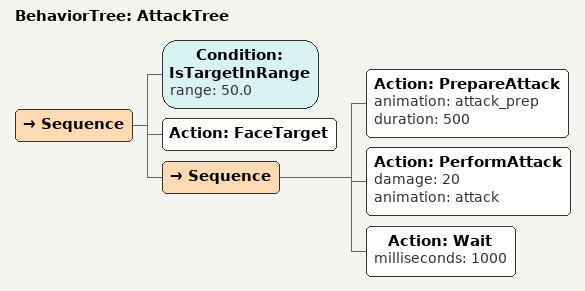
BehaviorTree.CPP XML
<?xml version="1.0" encoding="UTF-8"?>
<root main_tree_to_execute="AttackTree">
    <BehaviorTree ID="AttackTree">
        <Sequence>
            <!-- Vérifier si la cible est à portée d'attaque -->
            <Condition ID="IsTargetInRange" range="50.0"/>

            <!-- Face à la cible avant d'attaquer -->
            <Action ID="FaceTarget"/>

            <!-- Séquence d'attaque -->
            <Sequence>
                <!-- Préparer l'attaque -->
                <Action ID="PrepareAttack" animation="attack_prep" duration="500"/>

                <!-- Exécuter l'attaque -->
                <Action ID="PerformAttack" damage="20" animation="attack"/>

                <!-- Temps de récupération -->
                <Action ID="Wait" milliseconds="1000"/>
            </Sequence>
        </Sequence>
    </BehaviorTree>
</root>
